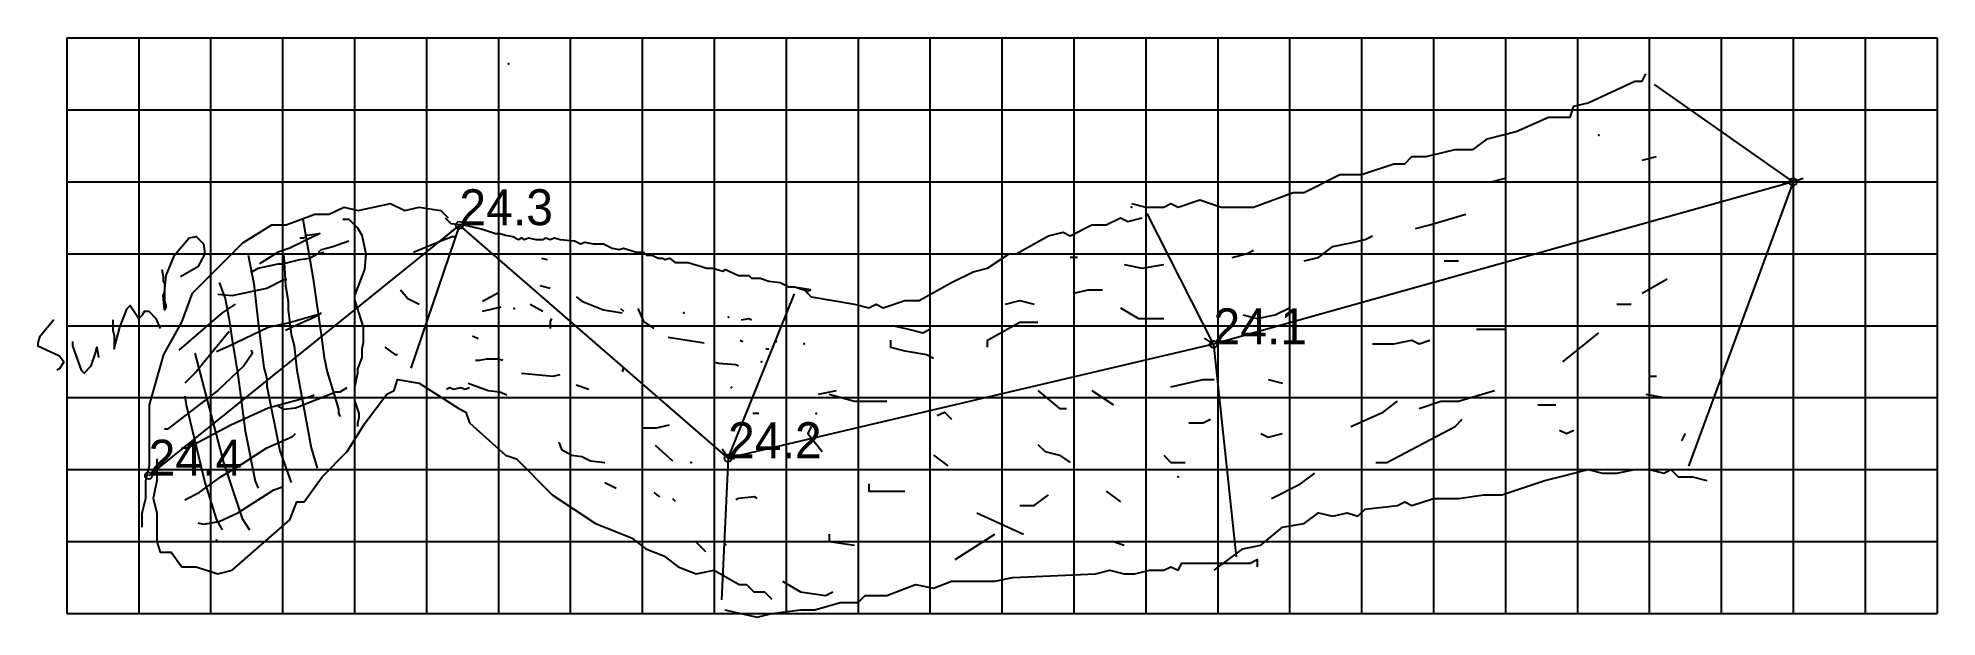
# Model space of a CAD drawing. Header units: millimetres. Extents: x -48.8 to 4, y -12.1 to 4.
import ezdxf

# ---------------------------------------------------------------- set-up
doc = ezdxf.new("R2010")
doc.units = ezdxf.units.MM
doc.linetypes.add('DASH', pattern=[0.6, 0.3, -0.3])

msp = doc.modelspace()

# ---------------------------------------------------------------- linework, layer by layer
at = {"layer": 'Grid', "color": 255}
for p, q in [((-48, 4), (-48, -12)), ((-48, 4), (4, 4)), ((-46, 4), (-46, -12)), ((-44, 4), (-44, -12)), ((-42, 4), (-42, -12)), ((-40, 4), (-40, -12)), ((-38, 4), (-38, -12)), ((-36, 4), (-36, -12)), ((-34, 4), (-34, -12)), ((-32, 4), (-32, -12)), ((-30, 4), (-30, -12)), ((-28, 4), (-28, -12)), ((-26, 4), (-26, -12)), ((-24, 4), (-24, -12)), ((-22, 4), (-22, -12)), ((-20, 4), (-20, -12)), ((-18, 4), (-18, -12)), ((-16, 4), (-16, -12)), ((-14, 4), (-14, -12)), ((-12, 4), (-12, -12)), ((-10, 4), (-10, -12)), ((-8, 4), (-8, -12)), ((-6, 4), (-6, -12)), ((-4, 4), (-4, -12)), ((-2, 4), (-2, -12)), ((0, 4), (0, -12)), ((2, 4), (2, -12)), ((4, 4), (4, -12)), ((-48, 2), (4, 2)), ((-48, 0), (4, 0)), ((-48, -2), (4, -2)), ((-48, -4), (4, -4)), ((-48, -6), (4, -6)), ((-48, -8), (4, -8)), ((-48, -10), (4, -10)), ((-48, -12), (4, -12))]:
    msp.add_line(p, q, dxfattribs=at)
at = {"layer": 'Shots', "color": 1}
for p, q in [((0, 0), (-16.118, -4.518)), ((0, 0), (0, 0)), ((-37.084, -1.206), (-45.724, -8.17)), ((-29.614, -7.684), (-37.084, -1.206)), ((-16.118, -4.518), (-29.614, -7.684))]:
    msp.add_line(p, q, dxfattribs=at)
for centre in [(0, 0), (-37.084, -1.206), (-16.118, -4.518), (-29.614, -7.684), (-45.724, -8.17)]:
    msp.add_circle(centre, 0.1, dxfattribs=at)
at = {"layer": 'Sketch', "color": 0}
for points in [[(-18.4, -0.6), (-18, -0.7), (-17.5, -0.7), (-17.3, -0.6), (-17.1, -0.7), (-16.5, -0.5), (-15.9, -0.7), (-15, -0.7), (-13.9, -0.3), (-13.6, -0.3), (-12.6, 0.2), (-12, 0.2), (-11.1, 0.5), (-10.8, 0.5), (-10.6, 0.7), (-10.2, 0.7), (-9.4, 0.9), (-8.9, 0.9), (-8.5, 1.2), (-7.7, 1.4), (-6.8, 1.8), (-6.2, 1.8), (-6.1, 2.1), (-5.7, 2.2), (-4.4, 2.8), (-4.2, 2.8), (-4.1, 3)], [(-45.9, -9.6), (-45.9, -9.2), (-45.8, -8.8), (-45.8, -8.3), (-45.7, -7.9), (-45.7, -6.2), (-45.3, -4.8), (-44.8, -3.9), (-44.5, -3.1), (-43.1, -1.7), (-42.3, -1.2), (-41.9, -1.2), (-41.1, -0.9), (-40.7, -0.9), (-40.3, -0.7), (-39.9, -0.8), (-39, -0.6), (-38.6, -0.8), (-38.2, -0.7), (-37.6, -0.8), (-37.4, -1)], [(-37.48, -1), (-37.32, -1.16), (-36.96, -1.2), (-36.6, -1.28), (-36.44, -1.32), (-36.08, -1.44), (-35.96, -1.44), (-35.8, -1.48), (-35.6, -1.52), (-35.44, -1.6), (-35.36, -1.56), (-35.28, -1.6), (-35.16, -1.56), (-34.96, -1.6), (-34.76, -1.6), (-34.68, -1.56), (-34.56, -1.6), (-34.44, -1.56), (-34.28, -1.6), (-33.88, -1.64), (-33.72, -1.72), (-33.6, -1.68), (-33.36, -1.72), (-33.08, -1.72), (-32.84, -1.84), (-32.64, -1.88), (-32.52, -1.84), (-32.16, -1.96), (-31.96, -1.96), (-31.88, -2.04), (-31.72, -2.04), (-31.56, -2.12), (-31.44, -2.12), (-31.36, -2.16), (-31.24, -2.12), (-31.08, -2.24), (-30.72, -2.24), (-30.2, -2.4), (-30.04, -2.4), (-29.76, -2.48), (-29.68, -2.44), (-29.32, -2.6), (-29.04, -2.6), (-28.96, -2.68), (-28.72, -2.68), (-28.48, -2.76), (-28.16, -2.8), (-27.92, -2.92), (-27.76, -2.92), (-27.4, -3.04), (-27.32, -3), (-27.6, -2.96), (-27.88, -2.92)], [(-27.5, -3), (-27.3, -3.2), (-26.1, -3.4), (-25.7, -3.5), (-25.5, -3.4), (-25.3, -3.5), (-24.7, -3.3), (-24.3, -3.3), (-23.4, -2.8), (-22.8, -2.5), (-22.4, -2.4), (-21.8, -2), (-21.6, -2), (-20.7, -1.5), (-20.3, -1.4), (-20.1, -1.5), (-19.5, -1.2), (-19.1, -1.2), (-18.7, -1), (-18.5, -1.1), (-18.1, -1)], [(-34.8, -2.12), (-34.64, -2.16)], [(-36.44, -3.32), (-36, -3.08)], [(-34.84, -2.88), (-34.56, -2.96)], [(-36.44, -3.6), (-35.92, -3.48)], [(-35.12, -3.4), (-34.76, -3.6)], [(-33.84, -3.2), (-33.68, -3.32), (-33.08, -3.56), (-32.56, -3.64)], [(-32.6, -3.52), (-32.52, -3.6)], [(-32.12, -3.52), (-31.96, -3.88), (-31.68, -4.08)], [(-34.52, -3.8), (-34.56, -3.88), (-34.56, -4.08)], [(-29.24, -3.84), (-29.04, -3.8), (-28.96, -3.84)], [(-36.72, -4.28), (-36.56, -4.36)], [(-31.28, -4.32), (-30.28, -4.48)], [(-29.28, -4.4), (-29.2, -4.44)], [(-28.56, -4.64), (-28.48, -4.64)], [(-36.64, -4.96), (-36.52, -4.96), (-36.32, -4.92), (-36, -4.92), (-35.88, -4.96)], [(-32.52, -5.16), (-32.56, -5.28)], [(-30, -5), (-29.88, -5.04), (-29.4, -5.08), (-29.32, -5.12)], [(-45.5, -7.7), (-45.5, -8.3), (-45.6, -8.8), (-45.5, -9.2), (-45.5, -10), (-45.4, -10.3), (-45.1, -10.3), (-44.8, -10.7), (-44.4, -10.7), (-43.8, -10.9), (-43.4, -10.8), (-41.8, -9.4), (-41.6, -8.9), (-41.4, -8.9), (-40.9, -8.2), (-40.2, -7.5), (-39.7, -6.7), (-39.1, -5.9), (-38.9, -5.8), (-38.8, -5.5), (-38.2, -5.6), (-37.1, -6.3), (-36.9, -6.4), (-36.8, -6.7), (-35.8, -7.6), (-35.5, -7.7), (-34.5, -8.7), (-33.3, -9.5), (-32.3, -9.9), (-31.9, -10.2), (-31.4, -10.4), (-31, -10.7), (-30.5, -10.9), (-30, -10.8), (-29.3, -11.2), (-29.1, -11.2), (-28.9, -11.4), (-28.6, -11.4), (-28.4, -11.6)], [(-37.44, -5.76), (-37.36, -5.72), (-37.24, -5.76), (-37.04, -5.72), (-36.92, -5.76), (-36.8, -5.72)], [(-36.84, -5.6), (-36.28, -5.8), (-35.96, -5.84), (-35.76, -5.92)], [(-35.36, -5.32), (-34.48, -5.4), (-34.28, -5.36)], [(-33.84, -5.64), (-33.48, -5.76)], [(-31.96, -6.84), (-31.6, -6.84), (-31.24, -6.76)], [(-28.76, -6.44), (-28.92, -6.44)], [(-34.32, -7.24), (-34.24, -7.44), (-33.96, -7.6), (-33.68, -7.64), (-33.44, -7.76), (-33.04, -7.8)], [(-31.64, -7.32), (-31.16, -7.76)], [(-33.04, -8.36), (-32.72, -8.52)], [(-16.1, -10.8), (-15.3, -10.2), (-14.8, -10.1), (-14.2, -9.6), (-13.6, -9.5), (-13.2, -9.2), (-12.8, -9.3), (-12.4, -9.2), (-12.1, -9.3), (-11.9, -9.1), (-11, -9), (-10.8, -8.9), (-10.6, -9), (-10, -8.8), (-9.3, -8.8), (-8.6, -8.7), (-8.1, -8.7), (-6.9, -8.3), (-6.5, -8.2), (-6.1, -8.1), (-5.7, -8), (-5.3, -8.1), (-4.9, -8.1), (-4.4, -8), (-4, -8), (-3.6, -8.1), (-3.4, -8), (-3.2, -8.2), (-2.8, -8.2), (-2.4, -8.3)], [(-31.68, -8.64), (-31.52, -8.76)], [(-31.16, -8.8), (-31.08, -8.88)], [(-28.8, -8.8), (-28.88, -8.76), (-29.32, -8.8), (-29.4, -8.84)], [(-30.52, -10), (-30.24, -10.28)], [(-29.7, -11.9), (-28.8, -12.1), (-28.4, -12), (-27.6, -11.9), (-27.2, -11.9), (-26.5, -11.7), (-26, -11.7), (-25.8, -11.5), (-25.2, -11.5), (-24.4, -11.2), (-23.9, -11.3), (-23.4, -11.1), (-22.2, -11.1), (-21.7, -11), (-19.4, -10.9), (-19, -10.8), (-18.6, -10.9), (-18.3, -10.9), (-17.9, -10.8), (-17.5, -10.8), (-17.3, -10.7), (-17.1, -10.8), (-17, -10.6), (-15.1, -10.6), (-14.9, -10.5), (-14.9, -10.7)]]:
    msp.add_lwpolyline(points, dxfattribs=at)
at = {"layer": 'Sketch', "color": 32}
for points in [[(-4.2, 0.6), (-3.8, 0.7)], [(-8.4, 0), (-8, 0.1)], [(-10.5, -1.3), (-10.1, -1.2), (-9.1, -0.9)], [(-38.36, -1.96), (-37.6, -1.64), (-37.28, -1.52), (-37.16, -1.52)], [(-12.3, -1.7), (-11.9, -1.6), (-11.7, -1.5)], [(-19.9, -2.1), (-20.1, -2.1)], [(-15.6, -2.1), (-15.2, -2), (-15, -1.9)], [(-13.6, -2.2), (-13.2, -2.1), (-12.8, -1.8), (-12.3, -1.7)], [(-18.6, -2.3), (-18.1, -2.4), (-17.5, -2.3)], [(-9.7, -2.2), (-9.3, -2.2)], [(-38.72, -3), (-38.52, -3.24), (-38.2, -3.4)], [(-20, -3.1), (-19.6, -3), (-19.2, -3)], [(-4.2, -3.1), (-3.5, -2.7)], [(-21.9, -3.4), (-21.5, -3.3), (-21.1, -3.4)], [(-18.7, -3.5), (-18.2, -3.8), (-17.5, -3.8)], [(-15.3, -3.7), (-14.9, -3.8), (-14.4, -3.7), (-14, -3.5)], [(-4.9, -3.4), (-4.5, -3.4)], [(-25, -4), (-24.6, -4.1), (-24.2, -4.2), (-24, -4.1)], [(-22.4, -4.6), (-22.4, -4.4), (-21.5, -3.9), (-21, -3.9)], [(-8.8, -4.1), (-8, -4.1)], [(-6.4, -5), (-5.4, -4.2)], [(-39.16, -4.6), (-38.88, -4.8), (-38.8, -4.8)], [(-25.1, -4.4), (-25.1, -4.6), (-24.7, -4.7), (-24.1, -4.8), (-23.9, -4.9)], [(-11.7, -4.5), (-11.1, -4.5), (-10.6, -4.4), (-10.4, -4.5), (-10.1, -4.4)], [(-27.1, -5.9), (-26.6, -5.8)], [(-21, -5.8), (-20.4, -6.3), (-20.2, -6.3)], [(-19.5, -5.8), (-18.9, -6.2)], [(-17.3, -5.7), (-16.4, -5.5), (-16.1, -5.5)], [(-14.6, -5.5), (-14.2, -5.6)], [(-10.4, -6.3), (-9.8, -6.1), (-9.3, -6.1), (-8.3, -5.8)], [(-4, -5.4), (-3.8, -5.4)], [(-26.8, -5.9), (-26.1, -6.1), (-25.2, -6.1)], [(-12.3, -6.8), (-11.4, -6.4), (-11, -6.1)], [(-7.1, -6.2), (-6.6, -6.2)], [(-4.1, -5.9), (-3.6, -6)], [(-27.3, -6.8), (-27.4, -7), (-27, -7.5)], [(-23.8, -6.5), (-23.6, -6.4), (-23.4, -6.6)], [(-16.8, -6.7), (-16.4, -6.7), (-16.2, -6.6)], [(-11.6, -7.8), (-11.3, -7.8), (-9.4, -6.8), (-9.2, -6.6)], [(-21, -7.3), (-20.8, -7.5), (-20.4, -7.6), (-20.1, -7.8)], [(-14.8, -7), (-14.6, -7.1), (-14.2, -7)], [(-6.5, -6.9), (-6.3, -7), (-6.1, -6.9)], [(-3, -7), (-3.1, -7.2)], [(-23.9, -7.6), (-23.5, -7.9)], [(-17.5, -7.6), (-17.3, -7.8), (-16.9, -7.8)], [(-25.7, -8.4), (-25.7, -8.6), (-24.7, -8.6)], [(-14.5, -8.8), (-13.7, -8.4), (-13.3, -8.1)], [(-21.5, -9), (-21.1, -9), (-20.7, -8.7)], [(-19.1, -8.6), (-18.7, -8.9)], [(-22.7, -9.2), (-21.4, -9.8)], [(-26.8, -9.8), (-26.8, -10), (-26.1, -10.1)], [(-23.3, -10.5), (-22.2, -9.8)], [(-18.9, -10), (-18.6, -10.1)], [(-28.1, -11.1), (-27.6, -11.4), (-26.9, -11.5), (-26.7, -11.4)]]:
    msp.add_lwpolyline(points, dxfattribs=at)
at = {"layer": 'Sketch', "color": 5}
for points in [[(-41.44, -1.04), (-41.16, -2.64), (-40.92, -4.32), (-40.84, -4.88), (-40.76, -5.28), (-40.44, -6.32), (-40.44, -6.44), (-40.4, -6.52)], [(-40.32, -1.04), (-40.16, -1.04), (-39.92, -1.28), (-39.8, -1.48), (-39.68, -2), (-39.72, -2.44), (-40, -3.16), (-40, -3.28), (-39.76, -4.04), (-39.76, -4.48), (-39.8, -4.64), (-39.8, -4.88), (-39.92, -5.2), (-39.92, -5.32), (-40, -5.72), (-40, -6.08), (-39.88, -6.44), (-39.88, -6.56), (-39.92, -6.72), (-39.92, -6.8)], [(-41.52, -1.56), (-41.4, -1.56), (-41.32, -1.48), (-40.96, -1.44), (-41.8, -1.84), (-42.12, -1.96), (-42.64, -2.28)], [(-42.96, -2.04), (-42.8, -2.84), (-42.68, -3.92), (-42.52, -5.16), (-42.44, -5.48), (-42.44, -5.68), (-42.08, -7.48), (-41.76, -8.36)], [(-42.88, -2.52), (-42.68, -2.4), (-42.12, -2.28), (-42, -2.28), (-41.52, -2.16), (-41.24, -2.12), (-41.04, -2), (-40.84, -1.96)], [(-42, -2), (-41.96, -2.08), (-41.92, -2.88), (-41.84, -3.32), (-41.84, -3.56), (-41.76, -4.24), (-41.68, -4.56), (-41.6, -5.24), (-41.2, -7.4), (-41.04, -7.96)], [(-41, -1.96), (-40.92, -1.88), (-40.6, -1.8), (-40.16, -1.64)], [(-43.8, -3.12), (-43.4, -3.16), (-42.44, -2.96), (-41.96, -2.72), (-41.88, -2.72)], [(-43.76, -2.8), (-43.6, -3.24), (-43.48, -3.84), (-43.4, -4.4), (-43.24, -5.36), (-43.04, -6.92), (-42.76, -8.32), (-42.68, -8.52)], [(-43.32, -3.4), (-43.68, -3.64), (-44.88, -4.68)], [(-43.84, -4.72), (-43.48, -4.56), (-42.4, -4.04), (-41.84, -3.92), (-41, -3.68)], [(-41.92, -4.12), (-41.48, -3.92), (-41.12, -3.76), (-40.92, -3.64)], [(-43.48, -4.16), (-44.4, -5.28), (-44.72, -5.6)], [(-42.88, -4.68), (-42.84, -4.76), (-43.08, -5.12), (-43.8, -5.8), (-45.2, -6.88), (-45.28, -6.88)], [(-44.44, -4.76), (-43.64, -7.8), (-43.12, -9.36), (-42.92, -9.68)], [(-42.12, -6.24), (-41.96, -6.32), (-41.64, -6.28), (-40.52, -5.84), (-40.4, -5.84), (-40.2, -5.72)], [(-44.8, -7.4), (-44.64, -7.4), (-43.44, -6.76), (-42.4, -6.28), (-41.2, -5.96), (-41.12, -5.92)], [(-44.72, -5.96), (-44.68, -6.2), (-44.16, -8.36), (-43.84, -9.4), (-43.68, -9.68)], [(-44.72, -8.84), (-44.32, -8.64), (-43.72, -8.2), (-43.12, -7.84), (-42.44, -7.4), (-41.72, -7.08), (-41.64, -7)], [(-44.36, -9.48), (-44.2, -9.52), (-43.76, -9.44), (-43.24, -9.2), (-42.24, -8.56), (-42, -8.48)]]:
    msp.add_lwpolyline(points, dxfattribs=at)
at = {"layer": 'Sketch', "color": 1}
for points in [[(-45.36, -2.44), (-45.32, -2.64), (-45.32, -2.76), (-45.28, -2.84), (-45.28, -3.32), (-45.24, -3.48), (-45.28, -3.56), (-45.32, -3.16), (-45.28, -3.08), (-45.24, -2.6), (-45, -2.04), (-44.6, -1.56), (-44.4, -1.52), (-44.2, -1.72), (-44.16, -2), (-44.36, -2.36), (-44.84, -2.64)], [(-46.72, -3.84), (-46.72, -4.12), (-46.68, -4.28), (-46.68, -4.64), (-46.52, -4.04), (-46.32, -3.52), (-46.24, -3.44), (-46, -3.8), (-45.88, -3.68), (-45.84, -3.6), (-45.72, -3.6), (-45.52, -3.8), (-45.4, -4.08)], [(-48.36, -3.84), (-48.76, -4.32), (-48.8, -4.48), (-48.8, -4.56), (-48.2, -4.84), (-48.08, -5), (-48.2, -5.2), (-48.28, -5.24)], [(-47.84, -4.44), (-47.84, -4.56), (-47.6, -5.24), (-47.52, -5.32), (-47.32, -5.12), (-47.2, -4.76), (-47.16, -4.6), (-47.12, -4.88)]]:
    msp.add_lwpolyline(points, dxfattribs=at)
at = {"layer": 'Sketch', "color": 0}
for p in [(-35.72, 3.28), (-18.4, -0.7), (-35.56, -3.52), (-30.84, -3.64), (-29.6, -3.76), (-28.28, -4.44), (-28.68, -5), (-29.52, -5.72), (-27.16, -6.44), (-30.64, -7.8), (-29.68, -10.08)]:
    msp.add_point(p, dxfattribs=at)
at = {"layer": 'Sketch', "color": 32}
for p in [(-5.4, 1.3), (-27.5, -4.5), (-17.1, -8.2)]:
    msp.add_point(p, dxfattribs=at)
at = {"layer": 'Sketch', "color": 5}
msp.add_point((-43.84, -9.96), dxfattribs=at)
at = {"layer": 'XSect', "color": 1}
for p, q in [((0, 0), (-3.854, 2.708)), ((0, 0), (-2.908, -7.904)), ((-16.118, -4.518), (-17.962, -0.88)), ((-37.084, -1.206), (-38.432, -5.18)), ((-29.614, -7.684), (-27.768, -3.112)), ((-16.118, -4.518), (-15.484, -10.428)), ((-29.614, -7.684), (-29.798, -11.624))]:
    msp.add_line(p, q, dxfattribs=at)
at = {"layer": 'XSect', "color": 1, "linetype": 'DASH'}
for p, q in [((0, 0), (-0.3, -0.068)), ((0, 0), (0.384, 0.144)), ((-37.084, -1.206), (-37.402, -1.45)), ((-37.084, -1.206), (-37.154, -1.418)), ((-16.118, -4.518), (-16.396, -4.322)), ((-16.118, -4.518), (-16.094, -4.678)), ((-29.614, -7.684), (-29.848, -7.324)), ((-29.614, -7.684), (-29.434, -7.7))]:
    msp.add_line(p, q, dxfattribs=at)

# ---------------------------------------------------------------- texts
at = {"layer": 'Label'}
for s, p in [('24.3', (-37.084, -1.206)), ('24.1', (-16.118, -4.518)), ('24.2', (-29.614, -7.684)), ('24.4', (-45.724, -8.17))]:
    msp.add_text(s, height=1, dxfattribs=at).set_placement(p)

doc.saveas('drawing.dxf')
